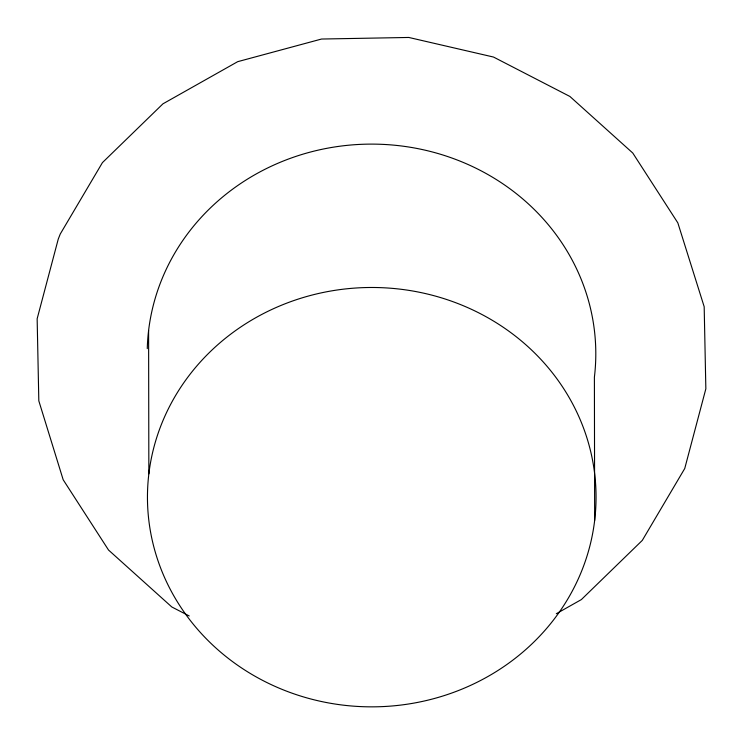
<?xml version="1.0" encoding="UTF-8"?>
<svg xmlns="http://www.w3.org/2000/svg" width="743" height="743" viewBox="0 0 743 743"><rect width="100%" height="100%" fill="white"/><g stroke="black" fill="none" stroke-linecap="round" stroke-linejoin="round"><path stroke-width="1.11" d="M556.303 613.718L581.379 599.573L642.286 540.402L684.74 468.517L705.85 388.812L704.178 306.72L677.839 222.872L632.767 153.021L569.9 96.46L493.501 57.044L408.789 37.456L321.543 39.035L237.695 61.669L162.958 103.816L102.441 162.606L60.257 234.026L58.26 239.07L37.15 318.775L38.822 400.867L63.174 479.746L108.534 550.043L171.809 606.975L189.242 615.966M594.651 520.509A224.302 209.684 -0.1 0 0 281.978 305.029A224.302 209.684 -0.1 0 0 238.624 665.951A224.302 209.684 -0.1 0 0 594.651 520.509L594.4 377.138A224.302 209.684 -0.1 0 0 386.806 144.597A224.302 209.684 -0.1 0 0 147.272 348.653M148.6 330.449L148.851 473.82"/></g></svg>
